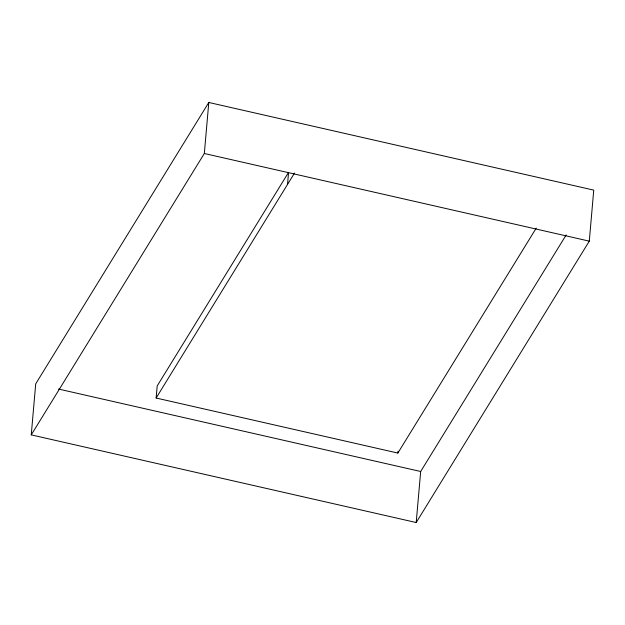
<?xml version="1.0" encoding="UTF-8"?>
<svg xmlns="http://www.w3.org/2000/svg" width="625" height="625" viewBox="0 0 625 625"><rect width="100%" height="100%" fill="white"/><g stroke="black" fill="none" stroke-linecap="round" stroke-linejoin="round"><path stroke-width="0.94" d="M31.25 434.883L35.711 383.852L208.797 102.469L593.75 190.117L589.289 241.148L416.203 522.531L31.25 434.883L204.328 153.5L208.797 102.469M536.219 228.133L397.859 453.062L156.133 398.023L157.188 385.945L288.578 172.344L287.523 184.422M397.859 453.062L398.023 451.203M416.203 522.531L420.672 471.5L566.18 234.945M156.133 398.023L294.516 173.055M204.328 153.5L589.289 241.148M58.523 389.047L420.672 471.5"/></g></svg>
